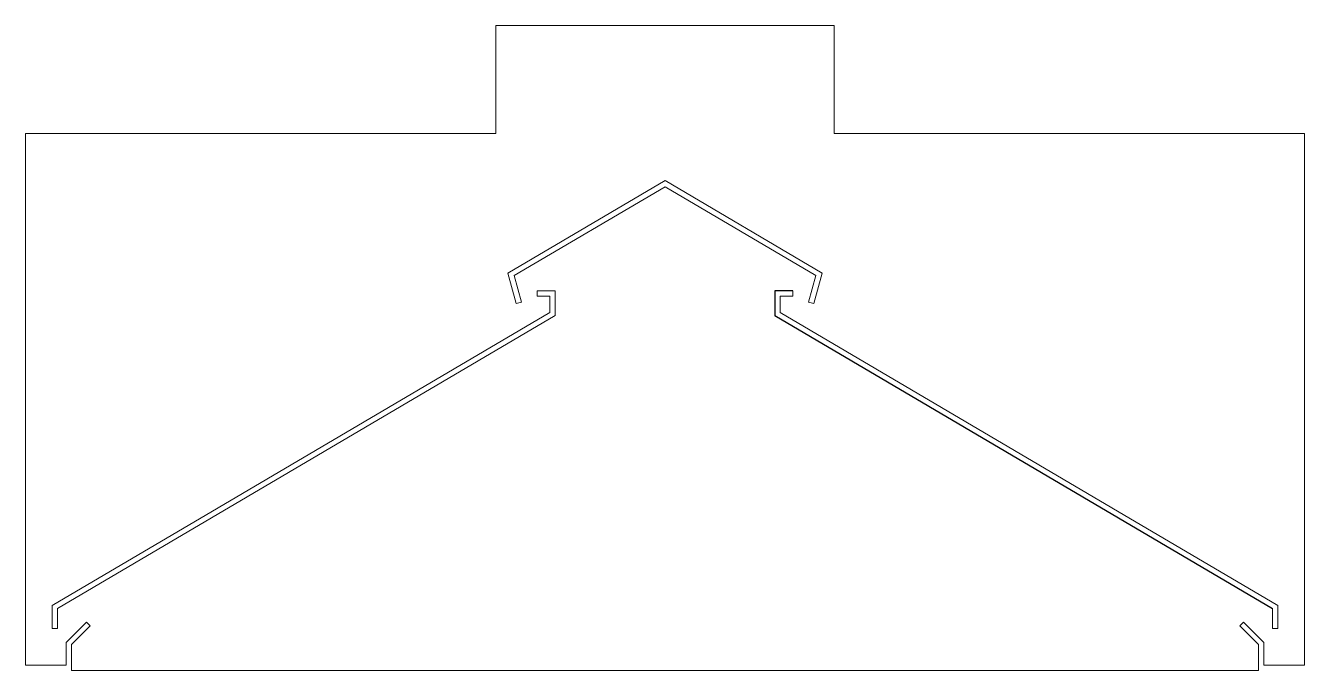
# Model space of a CAD drawing. Header units: millimetres. Extents: x -599 to 599, y 0 to 604.
import ezdxf

# ---------------------------------------------------------------- set-up
doc = ezdxf.new("R2010")
doc.units = ezdxf.units.MM
doc.layers.add('DIMENSION', color=162, linetype='Continuous', lineweight=15)

msp = doc.modelspace()

# ---------------------------------------------------------------- linework, layer by layer
at = {"color": 7, "linetype": 'Continuous', "lineweight": 25}
for p, q in [((102.9, 355.5), (102.9, 332.4)), ((119.9, 355.5), (102.9, 355.5)), ((102.9, 332.4), (569.1, 58))]:
    msp.add_line(p, q, dxfattribs=at)
at = {"layer": 'DIMENSION'}
for p, q in [((-158.5, 604), (158.5, 604)), ((-158.5, 503), (-158.5, 604)), ((158.5, 503), (158.5, 604)), ((-599, 5), (-599, 503)), ((-599, 503), (-158.5, 503)), ((599, 503), (158.5, 503)), ((599, 5), (599, 503)), ((-147.2, 372.1), (0, 458.8)), ((0, 458.8), (147.2, 372.1)), ((-141.3, 369.8), (0, 453)), ((0, 453), (141.3, 369.8)), ((-139.4, 343.7), (-147.2, 372.1)), ((147.2, 372.1), (139.4, 343.7)), ((-134.5, 345), (-141.3, 369.8)), ((141.3, 369.8), (134.5, 345)), ((-119.9, 355.5), (-102.9, 355.5)), ((-119.9, 355.5), (-119.9, 350.5)), ((-119.9, 355.5), (-102.9, 355.5)), ((-107.9, 350.5), (-119.9, 350.5)), ((-107.9, 335.2), (-107.9, 350.5)), ((-102.9, 355.5), (-102.9, 332.4)), ((-102.9, 355.5), (-102.9, 332.4)), ((119.9, 355.5), (102.9, 355.5)), ((102.9, 355.5), (102.9, 332.4)), ((119.9, 350.5), (107.9, 350.5)), ((107.9, 350.5), (107.9, 335.2)), ((119.9, 355.5), (119.9, 350.5)), ((-134.5, 345), (-139.4, 343.7)), ((134.5, 345), (139.4, 343.7)), ((-102.9, 332.4), (-569.1, 58)), ((-102.9, 332.4), (-569.1, 58)), ((-107.9, 335.2), (-259.1, 246.3)), ((102.9, 332.4), (569.1, 58)), ((107.9, 335.2), (259.1, 246.3)), ((-259.1, 246.3), (-418.7, 152.3)), ((259.1, 246.3), (418.7, 152.3)), ((-418.7, 152.3), (-574.1, 60.9)), ((418.7, 152.3), (574.1, 60.9)), ((-574.1, 39.2), (-574.1, 60.9)), ((574.1, 60.9), (574.1, 39.2)), ((-569.1, 58), (-569.1, 39.2)), ((-569.1, 58), (-569.1, 39.2)), ((569.1, 58), (569.1, 39.2)), ((-569.1, 39.2), (-574.1, 39.2)), ((-542, 45.3), (-561, 26.3)), ((-538.5, 41.8), (-556, 24.3)), ((-542, 45.3), (-538.5, 41.8)), ((542, 45.3), (538.5, 41.8)), ((538.5, 41.8), (556, 24.3)), ((542, 45.3), (561, 26.3)), ((569.1, 39.2), (574.1, 39.2)), ((-561, 26.3), (-561, 5)), ((-556, 24.3), (-556, 0)), ((556, 24.3), (556, 0)), ((561, 26.3), (561, 5)), ((-561, 5), (-599, 5)), ((-556, 0), (0, 0)), ((556, 0), (0, 0)), ((561, 5), (599, 5))]:
    msp.add_line(p, q, dxfattribs=at)

doc.saveas('drawing.dxf')
